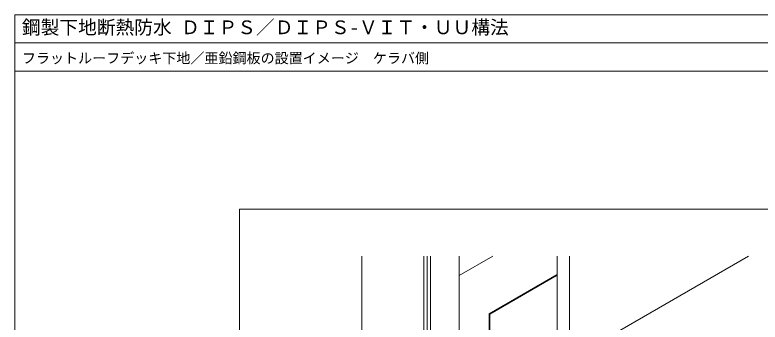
# Model space of a CAD drawing. Units: millimetres, scale not verified. Extents: x -1380 to 1380, y -955 to 955.
# Drawn here: x -1380 to 212, y 298 to 955 of the extents above; entities that cross this region are included whole.
import ezdxf
from ezdxf.enums import TextEntityAlignment as Align

# ---------------------------------------------------------------- set-up
doc = ezdxf.new("R2010")
doc.units = ezdxf.units.MM
doc.header["$LTSCALE"] = 3
for name, color, linetype, lineweight in [('0-0_0', 7, 'Continuous', 9), ('0-3_KANAMONO', 3, 'Continuous', 18), ('0-6_bo-do', 3, 'Continuous', 18), ('0-7_WAKU', 7, 'Continuous', 18), ('0-A_doubuti', 5, 'Continuous', 18)]:
    doc.layers.add(name, color=color, linetype=linetype, lineweight=lineweight)
doc.styles.add('ＭＳ ゴシック', font='')
doc.styles.get('ＭＳ ゴシック').set_extended_font_data('MS Gothic')

msp = doc.modelspace()

# ---------------------------------------------------------------- linework, layer by layer
at = {"layer": '0-0_0', "lineweight": 18}
msp.add_line((-1379.978, 894.958), (1380.022, 894.958), dxfattribs=at)
msp.add_lwpolyline([(-899.978, -660.042), (900.022, -660.042), (900.022, 539.958), (-899.978, 539.958)], close=True, dxfattribs=at)
at = {"layer": '0-3_KANAMONO'}
for p, q in [((-366.873, 316.179), (-221.092, 400.346)), ((-365.429, 315.346), (-221.092, 398.679))]:
    msp.add_line(p, q, dxfattribs=at)
msp.add_lwpolyline([(-366.873, 316.179), (-366.873, 149.513), (66.14, -100.487), (66.14, -98.821), (-365.429, 150.346), (-365.429, 315.346)], close=True, dxfattribs=at)
at = {"layer": '0-6_bo-do'}
msp.add_line((-195.111, 218.679), (187.124, 439.363), dxfattribs=at)
msp.add_lwpolyline([(-221.092, 439.363), (-221.092, 233.679), (-195.111, 218.679), (-195.111, 439.363)], dxfattribs=at)
at = {"layer": '0-7_WAKU'}
for points in [[(1380.022, 834.958), (-1379.978, 834.958), (-1379.978, 954.958), (1380.022, 954.958)], [(-1379.978, -955.042), (1380.022, -955.042), (1380.022, 954.958), (-1379.978, 954.958)]]:
    msp.add_lwpolyline(points, close=True, dxfattribs=at)
at = {"layer": '0-A_doubuti'}
for p, q in [((-639.051, 439.363), (-639.051, 276.762)), ((-506.158, 439.363), (-506.158, 200.792)), ((-498.941, 439.363), (-498.941, -74.923)), ((-491.725, 439.363), (-491.725, -70.757)), ((-431, 439.363), (-431, -12.964)), ((-431, 397.636), (-358.728, 439.363))]:
    msp.add_line(p, q, dxfattribs=at)

# ---------------------------------------------------------------- texts
at = {"layer": '0-7_WAKU', "style": 'ＭＳ ゴシック'}
for s, height, p in [('鋼製下地断熱防水 ＤＩＰＳ／ＤＩＰＳ-ＶＩＴ・ＵＵ構法', 29.33, (-1364.978, 904.958)), ('フラットルーフデッキ下地／亜鉛鋼板の設置イメージ\u3000ケラバ側', 21.99, (-1364.978, 844.958))]:
    msp.add_text(s, height=height, dxfattribs=at).set_placement(p, align=Align.BOTTOM_LEFT)

doc.saveas('drawing.dxf')
